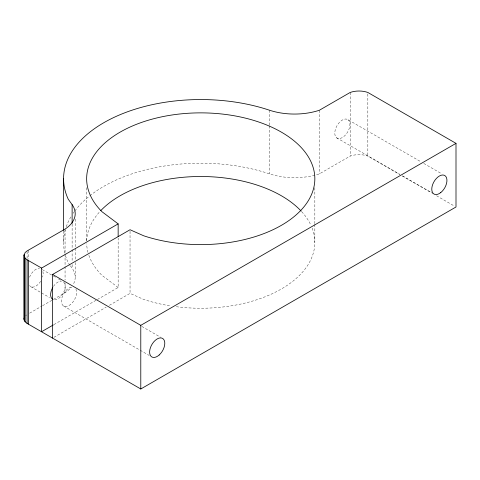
<?xml version="1.0" encoding="UTF-8"?>
<svg xmlns="http://www.w3.org/2000/svg" width="480" height="480" viewBox="0 0 480 480"><rect width="100%" height="100%" fill="white"/><g stroke="black" fill="none" stroke-linecap="round" stroke-linejoin="round"><path stroke-width="0.36" stroke-dasharray="2.4 1.8" d="M25.638 315.75L26.61 314.952M29.652 313.152L41.886 306.09M42.528 305.718L52.83 299.772M53.472 299.4L65.064 292.71A40.524 23.4 0 0 0 71.274 287.28M53.916 324.6L96.738 299.874M97.386 299.502L118.152 287.514L118.152 238.104M89.874 195.744A137.166 79.188 0 0 1 269.322 173.796A50.352 29.07 0 0 0 319.332 173.904L350.196 156.09A16.836 9.72 0 0 1 367.83 156.09L399.594 174.432M53.904 337.332L106.17 307.158M109.392 305.298L130.044 293.376L143.694 299.424A114.096 65.874 0 0 0 171.21 306M348.114 119.76A10.722 6.192 -60 0 1 343.782 136.578A10.722 6.192 -60 0 1 335.208 130.038A10.722 6.192 -60 0 1 348.114 119.76L421.176 161.94M423.762 163.434L441.87 173.886M336.624 137.826L399.99 174.408M402.576 175.902L432.966 193.446M402.186 175.926L431.364 192.774M436.548 195.768L454.704 206.244M141.822 326.418L160.62 337.278M42.3 269.592L52.674 275.58M53.322 275.958L55.914 277.452M58.506 278.952L61.098 280.446M30.714 286.662L49.518 297.516M63.672 306.066L139.524 349.86M140.172 350.238L149.25 355.476M118.152 287.514L101.934 275.31A114.096 65.874 0 0 1 88.842 255.246M69.972 265.272L68.25 262.872A137.166 79.188 0 0 1 65.592 255.906M70.404 265.872L72.126 268.272A40.524 23.4 0 0 1 73.05 284.766M367.83 93.954L367.83 156.09M350.196 92.454L350.196 156.09M319.332 110.274L319.332 173.904M314.838 187.728L314.838 223.662M314.838 224.406L314.838 242.376M269.322 110.16L269.322 125.13M269.322 125.88L269.322 173.796M130.044 231.24L130.044 293.376M86.646 187.728L86.646 240.876M75.198 219.096L75.198 247.542M75.198 248.292L75.198 259.524M75.198 262.518L75.198 276.738M72.126 224.1L72.126 248.808M72.126 249.552L72.126 261.534M72.126 264.528L72.126 268.272M65.064 229.08L65.064 253.032M65.064 253.782L65.064 265.758M65.064 266.508L65.064 279.984M65.064 282.978L65.064 292.71M63.576 231.144L63.576 242.376M28.362 250.266L28.362 259.248M27.096 251.664L27.096 258.402M312.126 228.102A114.096 65.874 0 0 1 175.53 306.618M87.978 252.402A114.096 65.874 0 0 1 86.67 243.798M86.67 240.948A114.096 65.874 0 0 1 100.326 211.098M301.674 211.662A114.096 65.874 0 0 1 310.95 225.324M64.836 253.068A137.166 79.188 0 0 1 65.19 230.262M66.282 226.728A137.166 79.188 0 0 1 71.586 215.712M73.17 213.276A137.166 79.188 0 0 1 74.454 211.47M74.898 210.87A137.166 79.188 0 0 1 89.304 196.2M75.906 289.11A10.722 6.192 -60 0 1 70.134 304.806A10.722 6.192 -60 0 1 61.53 299.844A10.722 6.192 -60 0 1 72.24 286.992M63.474 281.862A10.29 5.94 -60 0 1 62.82 293.832A10.29 5.94 -60 0 1 52.758 299.388M53.472 286.374A10.29 5.94 -60 0 1 61.542 281.106M42.888 271.524A10.29 5.94 -60 0 1 42.582 277.086M40.656 281.298A10.29 5.94 -60 0 1 29.562 285.588M29.562 277.194A10.29 5.94 -60 0 1 39.498 268.38"/><path stroke-width="0.72" d="M24 255.354L25.152 252.516L27.096 250.914L65.064 229.08A40.524 23.4 0 0 0 72.126 204.636L68.25 199.236A137.166 79.188 0 0 1 117.24 115.914A137.166 79.188 0 0 1 269.322 110.16A50.352 29.07 0 0 0 319.332 110.274L350.196 92.454A16.836 9.72 0 0 1 367.83 92.454L456 143.364L456 206.994L140.784 388.986L27.096 323.424L25.152 321.828L24.132 319.968L24 255.354L25.152 258.192L27.096 259.794L41.592 268.08L118.152 223.878L101.934 211.68A114.096 65.874 0 0 1 180.93 113.868A114.096 65.874 0 0 1 313.104 190.182A114.096 65.874 0 0 1 143.694 235.788L130.044 229.74L52.614 274.446L52.614 338.076M24 318.99L24.132 318.012M53.268 324.972L41.592 331.716L41.592 268.08M52.614 274.446L140.784 325.35L456 143.364M140.784 325.35L140.784 388.986M118.152 223.878L118.152 236.604M72.126 204.636L72.126 223.35M63.576 178.74L63.576 230.394M28.362 260.448L28.362 324.078M27.096 259.794L27.096 323.424M25.152 258.192L25.152 321.828M24.516 257.286L24.516 320.922M24.132 254.376L24.132 319.968M100.854 210.54A114.096 65.874 0 0 1 201.294 176.502A114.096 65.874 0 0 1 301.158 211.098M52.758 299.388A10.29 5.94 -60 0 1 52.758 287.508M440.772 192.57A10.722 6.192 -60 0 0 445.104 175.752A10.722 6.192 -60 0 0 432.198 186.036A10.722 6.192 -60 0 0 440.772 192.57M159.168 355.008A10.722 6.192 -60 0 0 162.57 338.4A10.722 6.192 -60 0 0 149.88 349.65A10.722 6.192 -60 0 0 159.168 355.008"/></g></svg>
